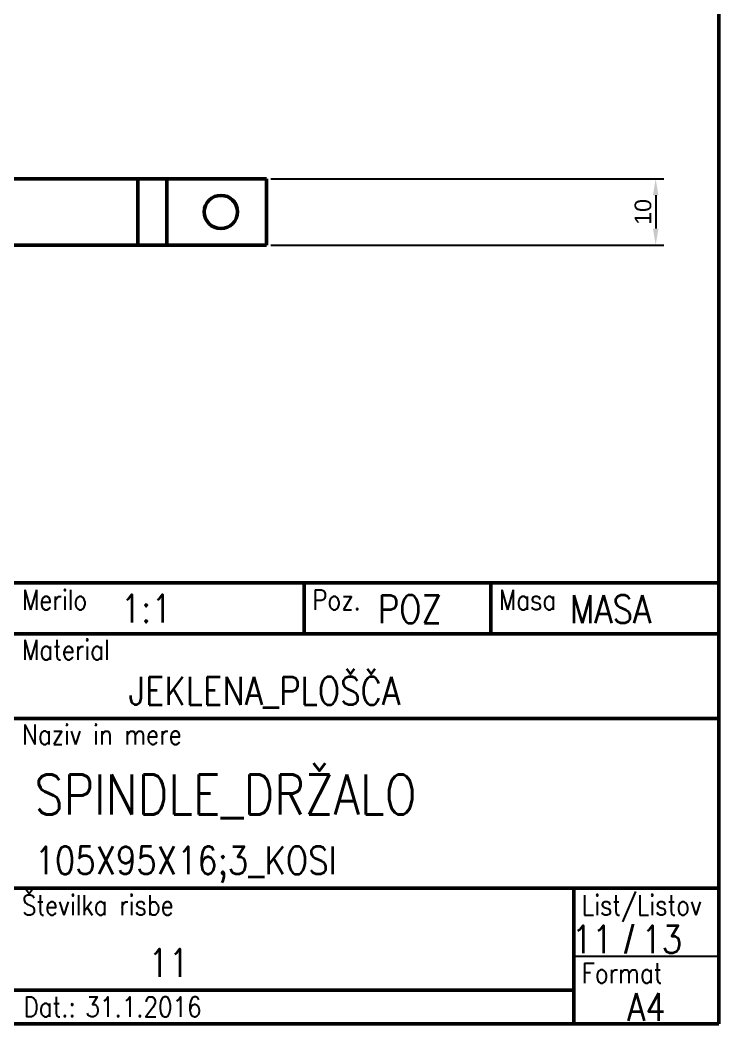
# Model space of a CAD drawing. Header units: millimetres. Extents: x 1519 to 1750, y 1405 to 1750.
# Drawn here: x 1644.9 to 1750, y 1405.1 to 1556.1 of the extents above; entities that cross this region are included whole.
import ezdxf
from ezdxf.enums import TextEntityAlignment as Align

# ---------------------------------------------------------------- set-up
doc = ezdxf.new("R2010")
doc.units = ezdxf.units.MM
doc.linetypes.add('ACAD_ISO02W100', pattern=[15, 12, -3])
for name, color, linetype, lineweight in [('Crta_025', 5, 'Continuous', 25), ('Crta_035', 3, 'Continuous', 35), ('Crta_05', 1, 'Continuous', 50), ('kontura', 1, 'Continuous', 50), ('kotirne', 88, 'Continuous', 25), ('nevidni rob', 170, 'ACAD_ISO02W100', 50)]:
    doc.layers.add(name, color=color, linetype=linetype, lineweight=lineweight)
doc.styles.get("Standard").update_dxf_attribs({"font": 'arial.ttf'})
doc.styles.add('TEHN_25', font='romans.shx', dxfattribs={"width": 0.85, "height": 2.5})
doc.styles.add('TEHN_35', font='romans.shx', dxfattribs={"width": 0.85, "height": 3.5})
doc.styles.add('TEHN_50', font='romans.shx', dxfattribs={"width": 0.85, "height": 5})
doc.dimstyles.new('ISO-25', dxfattribs={"dimtxt": 2.5, "dimasz": 2.5, "dimexe": 1.25, "dimexo": 0.625, "dimtad": 1, "dimtxsty": 'Standard', "dimcen": 2.5, "dimadec": 0, "dimazin": 0, "dimtfac": 1, "dimtmove": 0, "dimatfit": 3, "dimfxl": 1, "dimarcsym": 0})

# ---------------------------------------------------------------- blocks, each defined once
blk = doc.blocks.new('*D11')
at = {"layer": 'kotirne', "color": 0, "lineweight": -2, "transparency": 16777216}
for p, q in [((1682.61, 1532.23), (1741.77, 1532.23)), ((1740.52, 1529.73), (1740.52, 1524.73)), ((1682.61, 1522.23), (1741.77, 1522.23))]:
    blk.add_line(p, q, dxfattribs=at)
at = {"layer": 'kotirne', "color": 0, "transparency": 16777216}
for points in [[(1740.11, 1529.73), (1740.94, 1529.73), (1740.52, 1532.23)], [(1740.11, 1524.73), (1740.94, 1524.73), (1740.52, 1522.23)]]:
    blk.add_solid(points, dxfattribs=at)
at = {"layer": 'kotirne', "color": 0, "transparency": 16777216, "insert": (1738.62, 1527.23), "char_height": 2.5, "attachment_point": 5, "rotation": 90}
blk.add_mtext('10', dxfattribs=at)

msp = doc.modelspace()

# ---------------------------------------------------------------- linework, layer by layer
at = {"layer": 'Crta_025'}
msp.add_line((1728.199, 1415.338), (1750.039, 1415.338), dxfattribs=at)
at = {"layer": 'Crta_05'}
for p, q in [((1750.039, 1405.138), (1750.039, 1743.538)), ((1525.399, 1471.438), (1750.039, 1471.438)), ((1687.639, 1471.438), (1687.639, 1463.788)), ((1715.719, 1471.438), (1715.719, 1463.788)), ((1643.959, 1463.788), (1750.039, 1463.788)), ((1525.399, 1451.038), (1750.039, 1451.038)), ((1590.919, 1425.538), (1750.039, 1425.538)), ((1728.199, 1425.538), (1728.199, 1405.138)), ((1525.399, 1410.238), (1728.199, 1410.238)), ((1525.399, 1405.138), (1750.039, 1405.138))]:
    msp.add_line(p, q, dxfattribs=at)
at = {"layer": 'kontura'}
for p, q in [((1681.982, 1532.226), (1576.982, 1532.226)), ((1666.982, 1522.226), (1666.982, 1532.226)), ((1681.982, 1522.226), (1681.982, 1532.226)), ((1576.982, 1522.226), (1681.982, 1522.226))]:
    msp.add_line(p, q, dxfattribs=at)
msp.add_circle((1675.107, 1527.226), 2.5, dxfattribs=at)
at = {"layer": 'nevidni rob'}
msp.add_line((1662.607, 1532.226), (1662.607, 1522.226), dxfattribs=at)

# ---------------------------------------------------------------- texts
at = {"layer": 'Crta_025', "style": 'TEHN_25', "width": 0.85}
for s, p in [('Merilo', (1645.159, 1467.388)), ('Poz.', (1688.839, 1467.388)), ('Masa', (1716.919, 1467.388)), ('Material', (1645.159, 1459.888)), ('Naziv in mere', (1645.159, 1447.138)), ('Številka risbe', (1645.159, 1421.488)), ('List/Listov', (1729.399, 1421.488)), ('Format', (1729.399, 1411.288)), ('Dat.:', (1645.399, 1406.188))]:
    msp.add_text(s, height=3, dxfattribs=at).set_placement(p)
msp.add_attdef('31.1.2016', (1654.72, 1406.188), '11-13_3KOS.dwg', height=3, dxfattribs=at)
at = {"layer": 'Crta_035'}
msp.add_text('/', height=4.2, dxfattribs=at).set_placement((1735.727, 1415.758))
at = {"layer": 'Crta_035', "style": 'TEHN_35', "width": 0.85}
for tag, p, s in [('1:1', (1660.039, 1465.513), '1:1'), ('POZ', (1698.709, 1465.385), ''), ('MASA', (1727.613, 1465.385), ''), ('JEKLENA_PLOŠČA', (1661.239, 1453.138), ''), ('105X95X16;3_KOSI', (1647.079, 1427.638), ''), ('13', (1738.383, 1415.758), '1')]:
    msp.add_attdef(tag, p, s, height=4.2, dxfattribs=at)
msp.add_attdef('11', text='1', height=4.2, dxfattribs=at).set_placement((1734.032, 1415.758), align=Align.RIGHT)
msp.add_attdef('A4', text='----', height=4.2, dxfattribs=at).set_placement((1739.119, 1405.588), align=Align.CENTER)
at = {"layer": 'Crta_05', "width": 0.85}
for tag, p, s, height, style in [('SPINDLE_DRŽALO', (1647.079, 1436.638), '----', 6, 'TEHN_50'), ('11', (1664.208, 1412.229), '', 4.2, 'TEHN_35')]:
    msp.add_attdef(tag, p, s, height=height, dxfattribs=dict(at, style=style))

# ---------------------------------------------------------------- dimensions: what is measured, and where the dimension line sits
at = {"layer": 'kotirne'}
dim = msp.add_linear_dim(base=(1740.523, 1522.226), p1=(1681.982, 1532.226), p2=(1681.982, 1522.226), angle=90, dimstyle='ISO-25', dxfattribs=at)
dim.commit()
dim.dimension.update_dxf_attribs({"geometry": '*D11', "text_midpoint": (1738.621, 1527.226)})

doc.saveas('drawing.dxf')
